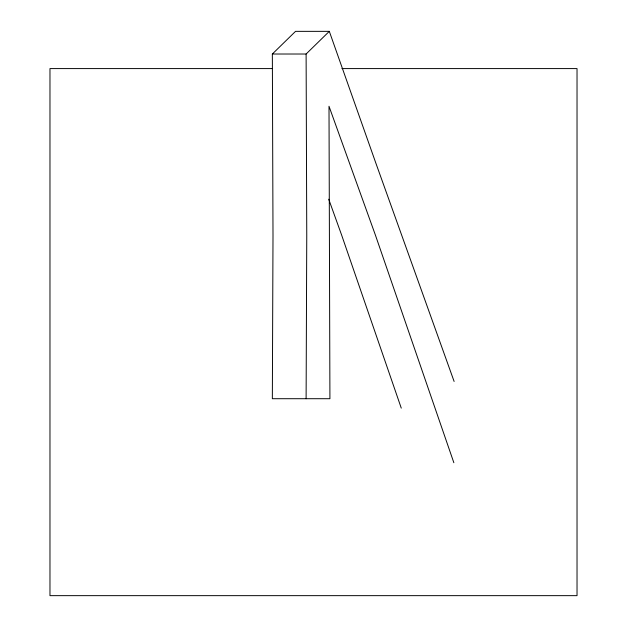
<?xml version="1.0" encoding="UTF-8"?>
<svg xmlns="http://www.w3.org/2000/svg" width="627" height="627" viewBox="0 0 627 627"><rect width="100%" height="100%" fill="white"/><g stroke="black" fill="none" stroke-linecap="round" stroke-linejoin="round"><path stroke-width="0.94" d="M306.109 398.709L306.76 235.548L306.109 54.016L329.308 31.35L376.067 163.733L454.12 381.451M453.854 462.726L375.408 235.101L329.003 106.261L329.92 398.709L272.345 398.709L273.004 235.548L272.345 54.016L295.544 31.35L329.308 31.35M272.345 54.016L306.109 54.016M272.353 68.586L49.972 68.586L49.972 595.65L577.028 595.65L577.028 68.586L341.911 68.586M328.72 199.214L341.644 235.101L401.272 408.13"/></g></svg>
